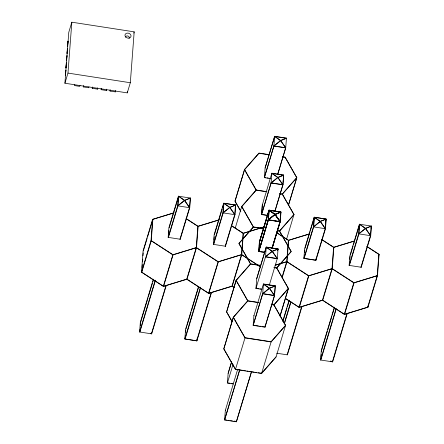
<?xml version="1.0" encoding="UTF-8"?>
<svg xmlns="http://www.w3.org/2000/svg" width="444" height="444" viewBox="0 0 444 444"><rect width="100%" height="100%" fill="white"/><g stroke="black" fill="none" stroke-linecap="round" stroke-linejoin="round"><path stroke-width="0.67" d="M64.913 83.233L68.77 32.345L71.834 22.2L134.182 31.846L130.325 82.734L127.262 92.885L64.913 83.233L67.976 73.088L71.834 22.2M88.928 86.913L88.672 87.751L83.328 86.924L83.428 85.603M97.835 88.289L97.58 89.127L92.235 88.3L92.335 86.98M97.58 89.127L97.68 87.807M106.743 89.671L106.488 90.509L101.143 89.682L101.243 88.362M106.488 90.509L106.588 89.183M115.651 91.048L115.396 91.886L110.051 91.059L110.151 89.738M115.396 91.886L115.496 90.565M127.262 92.885L127.367 91.508M234.282 287.656L231.984 286.164L208.563 293.34L186.741 279.176L163.32 286.341L141.497 272.178L143.096 250.854L152.614 219.319L174.087 212.754M231.313 225.519L243.368 233.344L241.758 254.667L232.229 286.202L208.802 293.362L186.985 279.204L163.559 286.363L141.741 272.2L141.847 270.829M142.108 267.388L142.313 264.635M142.524 261.888L142.735 259.135M142.996 255.7L143.201 252.947M141.497 272.178L151.016 240.642L152.614 219.319M141.741 272.2L151.265 240.665L152.88 219.347L173.704 212.981M186.375 218.864L197.858 226.318L196.259 247.641L186.741 279.176M186.069 218.52L198.124 226.346L196.509 247.663L186.985 279.204M231.618 225.868L243.101 233.322L241.503 254.64L218.082 261.805L196.259 247.641L172.838 254.801L151.016 240.642M276.862 232.867L288.345 240.332L286.746 261.649L282.179 276.762M277.117 232.911L288.6 240.371L287.002 261.688L282.24 277.461M321.545 239.505L333.599 247.33L331.984 268.648L322.461 300.188L299.034 307.348L285.253 298.401M321.783 239.527L333.844 247.352L332.245 268.676L322.727 300.211L299.306 307.376L285.52 298.429M322.727 300.211L344.55 314.374L367.971 307.215L368.07 305.838M322.461 300.188L344.278 314.346L367.704 307.187L377.228 275.652L378.843 254.329L366.788 246.503M367.971 307.215L377.489 275.674L379.087 254.351L367.027 246.525M166.295 285.387L151.659 333.855L139.599 331.99L140.337 322.355L153.369 279.198M140.065 329.259L139.854 332.012L155.289 280.891M140.332 325.818L140.543 323.066M151.659 333.855L151.765 332.478M168.165 237.379L168.903 227.744L178.427 196.204L190.493 198.068L189.743 207.703L180.225 239.244L168.165 237.379L177.689 205.844L178.427 196.204L184.432 200.455L189.494 207.681L179.975 239.216M168.526 236.025L168.415 237.401L177.939 205.866L178.682 196.231L184.676 200.366L189.743 207.703L177.689 205.844L184.432 200.455L190.232 198.046L189.494 207.681M168.737 233.272L168.948 230.519M180.225 239.244L180.331 237.867M211.283 292.363L196.653 340.831L184.843 338.988L185.581 329.354L198.413 286.863M185.148 338.328L185.364 335.575M185.631 332.134L185.786 330.07M200.533 287.89L185.098 339.016L196.903 340.853L197.064 338.789M222.538 207.831L223.926 203.23L235.736 205.073L234.987 214.707L225.469 246.242L213.409 244.378L214.147 234.743L223.671 203.208L235.475 205.045L234.737 214.68L225.219 246.22M213.769 243.029L213.658 244.405L223.182 212.865L223.926 203.23L229.92 207.365L234.987 214.707L222.932 212.843L213.409 244.378M214.036 239.588L214.247 236.835M225.469 246.242L225.574 244.866M251.454 372.005L236.419 421.8L224.609 419.969L225.352 410.117M233.311 383.955L227.406 383.039L228.155 373.193L231.563 361.904M236.524 420.218L236.419 421.8L234.665 421.029M264.813 252.336L258.652 251.371L259.39 241.736L268.914 210.201L280.974 212.082L280.236 221.723L272.105 248.657M267.482 215.285L261.583 214.369L262.326 204.734M270.285 178.566L264.38 177.65L265.124 167.804L274.647 136.269L286.452 138.101L285.708 147.952L277.772 174.231M267.488 215.495L261.583 214.574L262.326 204.939L271.85 173.193L283.655 175.03L282.911 184.665L274.975 210.944M253.174 325.358L262.698 293.817L274.503 295.654L269.508 288.378L263.442 284.182L275.247 286.014L274.503 295.654L264.979 327.189L253.174 325.358L253.918 315.506M261.877 289.344L255.972 288.428L256.715 278.582L266.239 247.042L278.044 248.884L277.3 258.724L265.495 256.893L266.239 247.042L272.166 251.232L277.3 258.519L269.369 285.004M259.068 249.345L258.908 251.415L268.431 219.874L269.169 210.24L275.163 214.38L280.236 221.723L268.176 219.836L258.652 251.371M259.329 245.904L259.54 243.151M264.979 327.189L265.09 325.813M279.981 221.684L280.719 212.043L274.919 214.452L268.176 219.836L268.914 210.201L274.919 214.452L279.981 221.684L272.05 247.963M261.583 214.574L271.101 183.039L282.911 184.876L277.916 177.6L271.85 173.404L283.655 175.241L282.911 184.876L274.975 211.161M253.918 315.723L263.442 283.971L275.247 285.808L274.503 295.443L264.979 326.984M303.89 258.386L304.639 248.751L314.158 217.216L325.968 219.053L325.219 228.688L315.701 260.228L303.89 258.386L313.414 226.851L314.158 217.216L320.163 221.467L325.219 228.688M304.151 258.414L313.675 226.878L314.413 217.238L326.218 219.081L325.48 228.716L315.956 260.251L304.151 258.414L304.362 255.661M304.628 252.22L304.784 250.155M315.956 260.251L316.061 258.874M347.269 313.397L332.639 361.866L320.574 360.001L321.317 350.366L334.349 307.209M321.04 357.27L321.251 354.517M321.462 351.765L321.567 350.388L327.383 331.135M349.134 265.39L349.883 255.755L359.401 224.214L371.462 226.079L370.723 235.714L361.2 267.255L349.134 265.39L358.658 233.849L359.401 224.214L365.406 228.466L370.463 235.692L360.944 267.227M349.45 264.724L349.661 261.971M349.872 259.218L350.083 256.466M349.395 265.412L358.919 233.877L359.657 224.242L365.651 228.377L370.723 235.714L358.658 233.849L365.406 228.466L371.212 226.057L370.463 235.692M361.2 267.255L361.305 265.878M264.668 252.42L258.763 251.504L259.085 247.375M259.157 246.476L259.535 241.658L269.053 210.123L280.863 211.954L280.092 221.8L271.961 248.734M74.675 84.71L74.42 85.548L79.765 86.375L80.02 85.537M83.328 86.924L83.583 86.086M92.235 88.3L92.491 87.462M101.143 89.682L101.398 88.844M110.051 91.059L110.306 90.221M133.799 33.117L134.182 31.846M143.357 250.882L147.125 238.4M147.525 237.085L152.88 219.347M140.598 322.377L148.013 297.813M148.418 296.487L152.425 283.205M152.825 281.879L153.43 279.887M169.164 227.766L178.682 196.231M139.599 331.99L155.239 280.203M163.32 286.341L172.838 254.801M163.559 286.363L173.077 254.823L196.509 247.663L218.32 261.827L241.752 254.667L260.134 266.6M166.039 285.364L151.41 333.833L150.25 333.322M186.042 328.715L186.641 326.723M187.046 325.397L191.053 312.115M191.453 310.789L198.673 286.885M214.408 234.771L222.144 209.146M184.843 338.988L200.483 287.201M269.042 154.612L258.991 153.063L244.533 169.514L235.009 201.049L240.842 211.288M269.042 154.823L258.996 153.269L244.533 169.708L235.015 201.249L240.504 210.883M208.563 293.34L218.082 261.805M208.802 293.362L218.32 261.827M196.903 340.853L211.538 292.385M235.192 228.316L241.736 206.438L256.194 189.988L266.911 191.642M265.124 168.015L274.647 136.475L286.452 138.317L280.713 140.67L273.904 146.109L264.38 177.65M286.452 138.101L280.575 140.454L273.898 145.904L264.38 177.439L265.69 177.644M231.984 286.18L241.508 254.628L260.456 266.933M260.634 265.39L250.588 263.841L236.125 280.275L226.607 311.816L232.09 321.456M260.634 265.601L250.571 264.047L236.125 280.503L226.607 312.038L232.095 321.672M261.583 214.369L271.101 182.834L277.778 177.384L283.655 175.03M258.502 302.42L247.785 300.76L233.328 317.205L223.804 348.74L235.47 369.225L236.807 369.43M258.508 302.63L247.791 300.976L233.328 317.427L223.809 348.962L235.47 369.441L261.594 373.471L276.051 357.02L285.57 325.286L273.909 304.8L271.228 304.39M277.772 174.02L285.708 147.735L280.575 140.454L274.647 136.269L273.904 146.109L285.708 147.952L280.713 140.67L274.647 136.475M259.518 241.869L269.042 210.328L280.847 212.165L275.102 214.524L268.287 219.963L258.763 251.504M259.646 241.775L265.201 223.382M265.595 222.067L266.983 217.466M267.382 216.15L269.169 210.24M258.78 251.293L265.329 229.615M265.723 228.299L268.304 219.758L274.98 214.308L280.863 211.954M228.155 373.404L231.563 362.121M256.721 278.793L266.239 247.258L278.049 249.09L277.65 250.405M227.406 383.039L233.022 364.452M255.972 288.428L265.495 256.676L272.166 251.232L278.044 248.884L277.65 250.2M235.47 369.441L244.988 337.906L233.328 317.427M271.978 248.529L280.108 221.589L274.98 214.308L269.053 210.123L268.287 219.963L280.092 221.8L275.102 214.524L269.042 210.328M225.358 410.334L237.579 369.619M288.445 205.161L296.775 177.567L285.115 157.093L282.434 156.677M288.445 205.389L296.781 177.794L285.115 157.309L282.44 156.893M239.643 369.957L224.609 419.752L226.573 420.063M253.174 325.141L262.693 293.606L269.369 288.156L275.247 285.808M224.609 419.969L239.843 369.508M286.641 239.027L293.978 214.496L282.317 194.017L279.637 193.606M236.413 421.595L251.448 371.8M261.594 373.471L271.112 341.93L285.575 325.48L273.909 305.006L271.234 304.59M280.036 315.956L288.367 288.361L276.706 267.876L274.031 267.46M280.042 316.15L288.372 288.556L276.712 268.076L274.015 267.665M282.689 321.456L289.105 300.211M283.339 320.152L286.946 308.197M287.351 306.871L289.355 300.233M305.089 248.118L310.045 231.696M310.445 230.381L314.213 217.899M284.149 323.787L290.764 301.876M284.404 323.809L291.02 301.903M299.034 307.348L308.552 275.807L331.984 268.648L353.796 282.811L377.228 275.652M299.306 307.376L308.824 275.835L332.245 268.676L354.068 282.839L377.489 275.674M325.624 221.051L326.218 219.081L320.407 221.373L313.675 226.878M287.135 354.839L301.77 306.371M302.025 306.399L287.396 354.861L276.64 353.202M327.783 329.803L331.79 316.528M332.19 315.201L334.598 307.231M350.333 255.117L353.108 245.921M353.507 244.605L359.457 224.897M320.574 360.001L336.008 308.874M320.829 360.023L336.263 308.902M344.278 314.346L353.796 282.811M344.55 314.374L354.068 282.839M370.868 228.049L371.262 226.734M347.014 313.37L332.378 361.838L330.636 361.077M378.493 256.327L379.087 254.351M266.911 191.852L256.199 190.193L241.736 206.638L253.396 227.117L263.447 228.677M282.317 194.017L296.775 177.567M279.637 193.823L282.317 194.233L296.781 177.794M277.511 230.636L279.537 230.947L293.978 214.496M277.511 230.847L279.52 231.163L293.978 214.718L282.317 194.233M273.909 304.8L288.367 288.361M273.909 305.006L288.372 288.556M285.57 325.286L271.112 341.73L244.988 337.684L233.328 317.205M276.051 356.821L261.588 373.265L258.242 372.749M263.459 228.466L253.396 226.917L238.939 243.368L250.588 263.841M253.396 227.128L238.922 243.573L250.571 264.047M276.706 267.871L291.186 251.421L279.537 230.947M276.69 268.076L291.17 251.626L279.52 231.152M177.939 205.866L184.676 200.366L190.493 198.068M223.182 212.865L229.92 207.365L235.736 205.073M268.431 219.874L275.163 214.38L280.974 212.082M358.919 233.877L365.651 228.377L371.462 226.079M265.495 256.893L272.305 251.448L278.049 249.09M235.475 205.045L229.676 207.453L222.932 212.843L223.671 203.208L229.676 207.453L234.737 214.68M325.968 219.053L320.163 221.467L313.414 226.851L325.48 228.716L320.407 221.373L314.413 217.238M283.655 175.241L277.916 177.6L271.101 183.039L271.85 173.193L277.778 177.384L282.911 184.665L271.101 182.834M275.247 286.014L269.508 288.378L262.698 293.817L263.442 283.971L269.369 288.156L274.503 295.443L262.693 293.606M197.858 226.318L219.33 219.758M198.124 226.346L218.948 219.98M243.107 233.305L263.925 226.951M243.356 233.344L264.174 226.989M288.356 240.332L309.179 233.966M288.6 240.354L309.418 233.988M275.036 265.223L286.746 261.649L308.552 275.807M333.599 247.33L354.423 240.964M275.291 265.262L287.002 261.688L308.824 275.835M333.844 247.352L354.662 240.987M67.976 73.088L130.325 82.734M244.988 337.906L271.112 341.93M238.145 369.641L245.515 370.779M246.853 370.984L248.196 371.195M249.534 371.4L254.223 372.128M255.561 372.333L256.898 372.538M273.898 145.904L285.708 147.735M267.005 177.85L268.315 178.055M269.625 178.255L270.94 178.46M268.304 219.758L280.108 221.589M260.09 251.498L262.06 251.804M263.37 252.009L264.685 252.209M265.495 256.676L277.3 258.519M255.972 288.217L258.597 288.622M259.907 288.828L261.877 289.138M253.829 325.247L258.419 325.957M259.734 326.162L261.044 326.368M262.354 326.573L263.669 326.778M228.061 382.928L230.031 383.239M231.341 383.438L232.656 383.644M227.889 420.263L229.198 420.468M230.514 420.673L232.478 420.979M233.794 421.184L235.104 421.389M330.874 361.105L332.639 361.866M195.493 340.32L196.653 340.831M232.24 286.202L233.96 287.324M151.265 240.665L173.077 254.823M266.239 247.258L272.305 251.448L277.3 258.724M244.533 169.514L256.194 189.988M244.533 169.708L256.199 190.193M241.736 206.438L253.396 226.917M236.125 280.275L247.785 300.76M236.125 280.503L247.791 300.976M125.608 37.179A1.893 1.51 16.8 0 1 128.061 36.075A1.893 1.51 16.8 0 1 129.021 38.478M65.673 70.968L65.346 75.325L65.928 70.13L65.673 70.968M66.223 63.697L65.895 68.06L66.478 62.859L66.223 63.697M66.778 56.427L66.445 60.789L67.027 55.589L66.778 56.427M67.327 49.156L66.994 53.519L67.582 48.318L67.327 49.156M67.877 41.886L67.549 46.248L68.132 41.048L67.877 41.886M125.286 36.447A3.091 2.464 16.8 0 0 130.542 37.257A3.091 2.464 16.8 0 0 128.194 33.134A3.091 2.464 16.8 0 0 125.286 36.447"/></g></svg>
